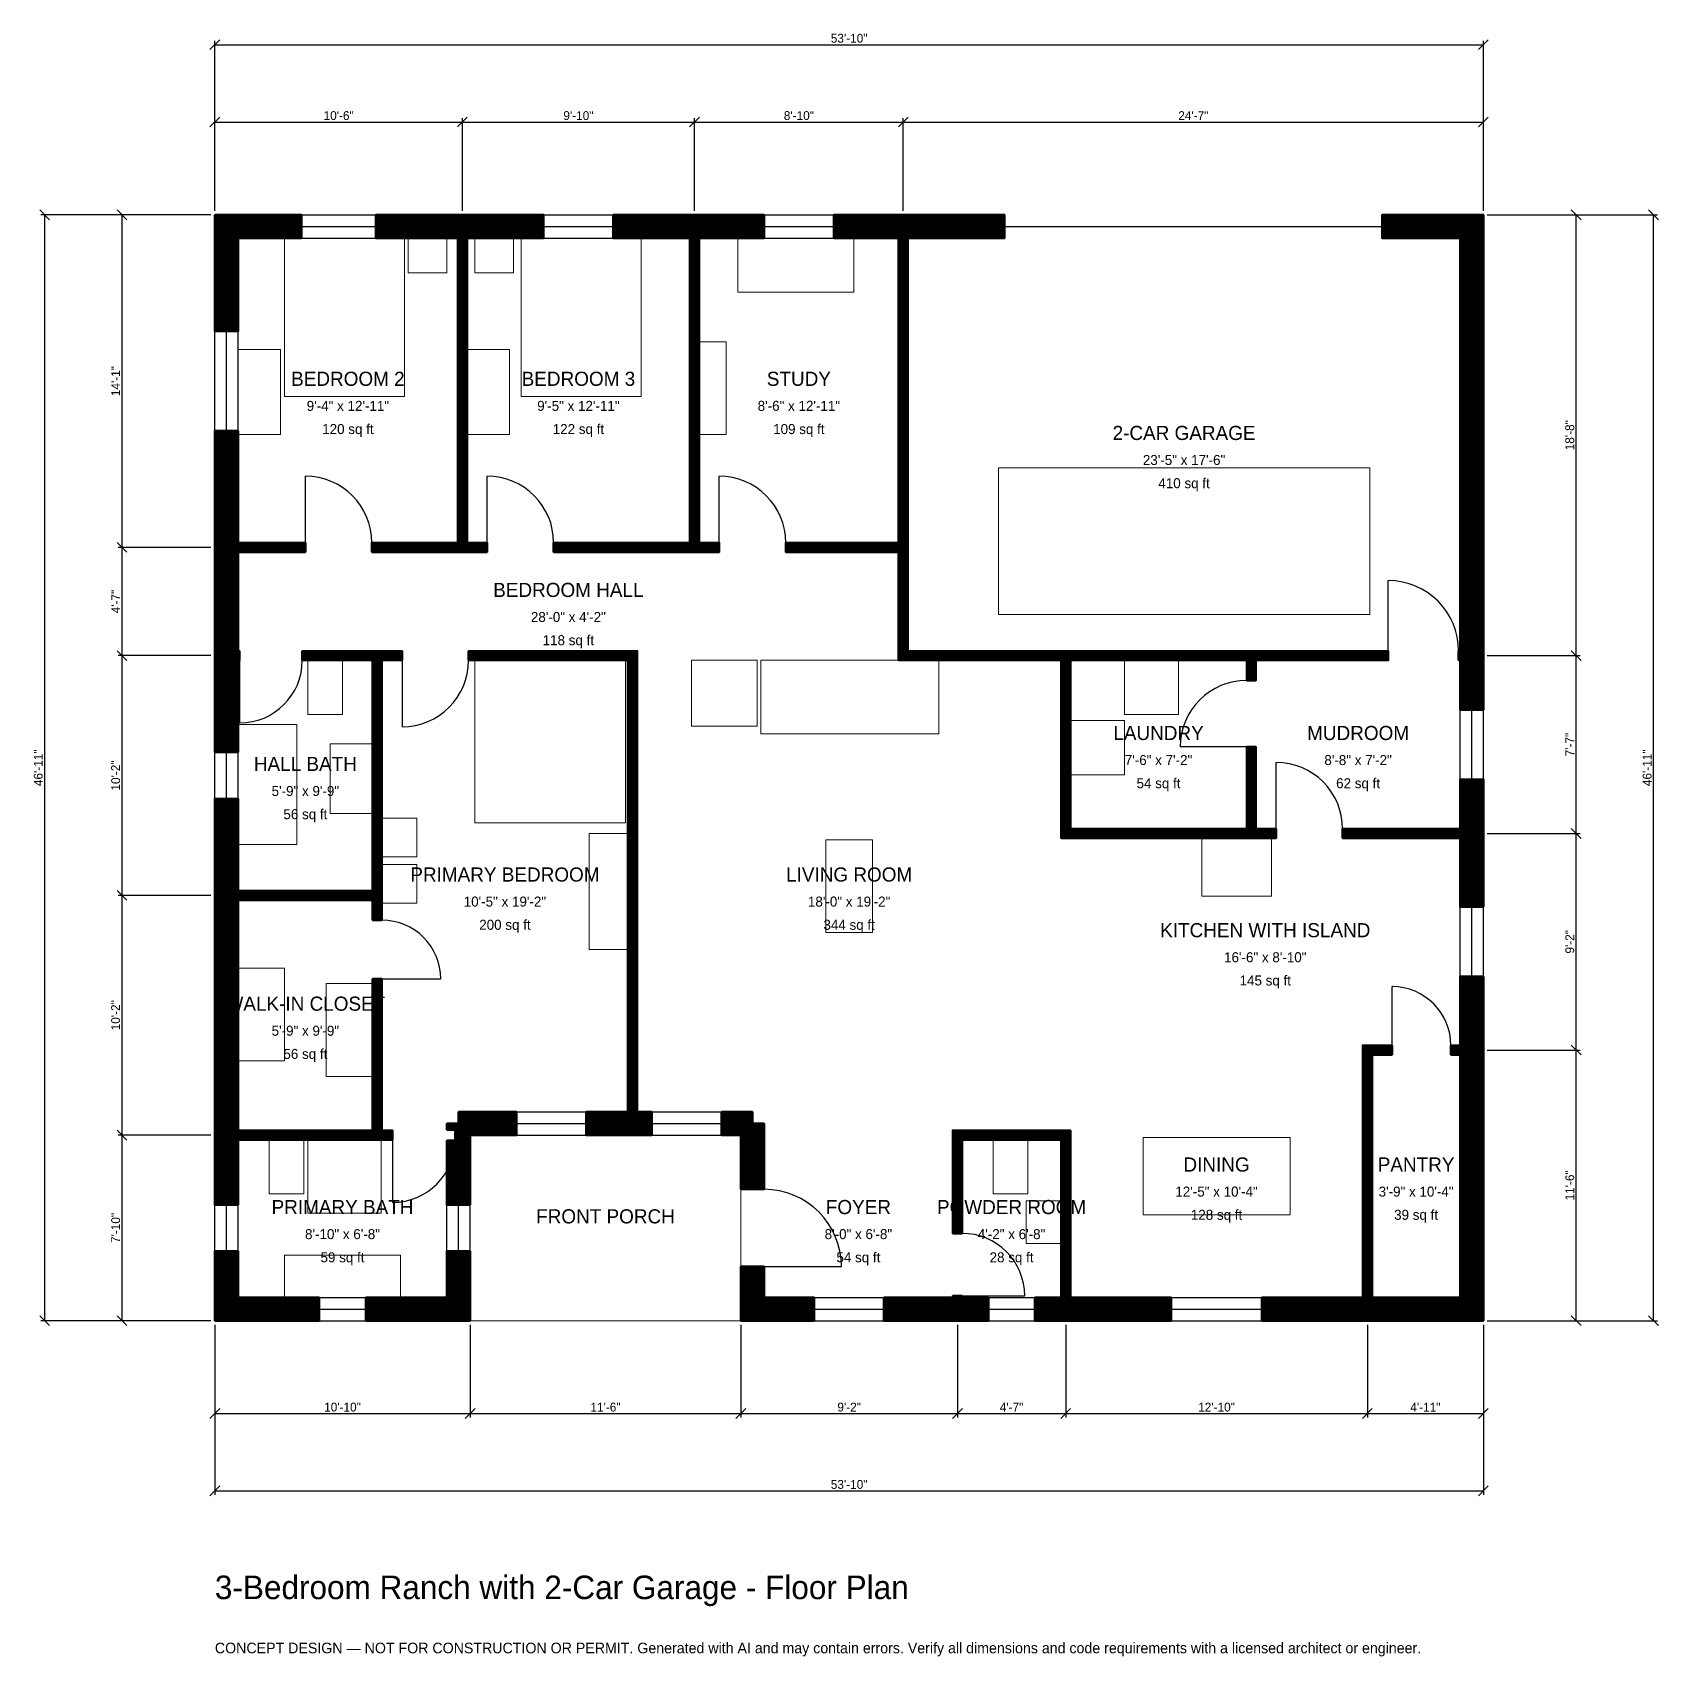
# Model space of a CAD drawing. Header units: inches. Extents: x -93 to 735, y -171 to 656.
import ezdxf
from ezdxf.enums import TextEntityAlignment as Align

# ---------------------------------------------------------------- set-up
doc = ezdxf.new("R2010")
doc.units = ezdxf.units.IN
doc.header["$MEASUREMENT"] = 0
doc.linetypes.add('DASHED', pattern=[0.6, 0.5, -0.1])
for name, color, linetype, lineweight in [('A-ANNO-DIMS', 1, 'Continuous', 13), ('A-ANNO-TEXT', 7, 'Continuous', 18), ('A-AREA-IDEN', 7, 'Continuous', 18), ('A-DOOR', 2, 'Continuous', 25), ('A-FLOR-FIXT', 9, 'Continuous', 13), ('A-FURN', 9, 'Continuous', 13), ('A-GLAZ', 4, 'Continuous', 25), ('A-SITE-PAVE', 8, 'Continuous', 13), ('A-WALL', 7, 'Continuous', 50), ('A-WALL-PATT', 8, 'Continuous', 13)]:
    doc.layers.add(name, color=color, linetype=linetype, lineweight=lineweight)
doc.dimstyles.new('PLAN', dxfattribs={"dimtxt": 4.5, "dimasz": 3, "dimexe": 2, "dimexo": 2, "dimgap": 1, "dimtad": 1, "dimdec": 0, "dimlunit": 4, "dimtsz": 2.5, "dimcen": 2.5, "dimclrd": 1, "dimclre": 1, "dimazin": 3, "dimtfac": 1, "dimtmove": 0, "dimatfit": 3})

msp = doc.modelspace()

# ---------------------------------------------------------------- hatches: boundary and pattern name
at = {"layer": 'A-WALL-PATT'}
h = msp.add_hatch(dxfattribs=at)
h.set_pattern_fill('ANSI31', color=8, scale=0.8)
h.paths.add_polyline_path([(76.7717, 0), (76.7717, 11.811), (118.1102, 11.811), (118.1102, 35.4331), (129.9213, 35.4331), (129.9213, 11.811), (129.9213, 11.811), (129.9213, 0), (129.9213, 0), (129.9213, 0), (118.1102, 0), (118.1102, 0), (76.7717, 0)])
h.paths.add_polyline_path([(11.811, 0), (11.811, 0), (0, 0), (0, 0), (0, 0), (0, 11.811), (0, 11.811), (0, 35.4331), (11.811, 35.4331), (11.811, 11.811), (53.1496, 11.811), (53.1496, 0), (11.811, 0)])
h.paths.add_polyline_path([(0, 88.5827), (0, 92.126), (0, 92.126), (0, 96.8504), (0, 96.8504), (0, 100.3937), (0, 210.6299), (0, 214.1732), (0, 214.1732), (0, 218.8976), (0, 218.8976), (0, 222.4409), (0, 265.748), (11.811, 265.748), (11.811, 222.4409), (11.811, 218.8976), (80.315, 218.8976), (80.315, 336.2205), (44.4882, 336.2205), (44.4882, 340.9449), (80.315, 340.9449), (85.0394, 340.9449), (95.2756, 340.9449), (95.2756, 336.2205), (85.0394, 336.2205), (85.0394, 218.8976), (85.0394, 214.1732), (85.0394, 203.937), (80.315, 203.937), (80.315, 214.1732), (11.811, 214.1732), (11.811, 210.6299), (11.811, 100.3937), (11.811, 96.8504), (80.315, 96.8504), (80.315, 174.0157), (85.0394, 174.0157), (85.0394, 96.8504), (90.3543, 96.8504), (90.3543, 92.126), (85.0394, 92.126), (80.315, 92.126), (11.811, 92.126), (11.811, 88.5827), (11.811, 59.0551), (0, 59.0551), (0, 88.5827)])
h.paths.add_polyline_path([(0, 332.6772), (0, 336.2205), (0, 336.2205), (0, 340.9449), (0, 340.9449), (0, 344.4882), (0, 387.7953), (0, 391.3386), (0, 391.3386), (0, 396.063), (0, 396.063), (0, 399.6063), (0, 452.9528), (11.811, 452.9528), (11.811, 399.6063), (11.811, 396.063), (46.063, 396.063), (46.063, 391.3386), (11.811, 391.3386), (11.811, 387.7953), (11.811, 344.4882), (11.811, 340.9449), (12.5984, 340.9449), (12.5984, 336.2205), (11.811, 336.2205), (11.811, 332.6772), (11.811, 289.3701), (0, 289.3701), (0, 332.6772)])
h.paths.add_polyline_path([(0, 551.1811), (0, 551.1811), (0, 562.9921), (0, 562.9921), (0, 562.9922), (11.811, 562.9922), (11.811, 562.9921), (44.0945, 562.9921), (44.0945, 551.1811), (11.811, 551.1811), (11.811, 503.7402), (0, 503.7402), (0, 551.1811)])
h.paths.add_polyline_path([(120.0787, 562.9921), (123.622, 562.9921), (123.622, 562.9922), (128.3465, 562.9922), (128.3465, 562.9921), (131.8898, 562.9921), (167.3228, 562.9921), (167.3228, 551.1811), (131.8898, 551.1811), (128.3465, 551.1811), (128.3465, 396.063), (138.5827, 396.063), (138.5827, 391.3386), (128.3465, 391.3386), (123.622, 391.3386), (79.9213, 391.3386), (79.9213, 396.063), (123.622, 396.063), (123.622, 551.1811), (120.0787, 551.1811), (81.8898, 551.1811), (81.8898, 562.9921), (120.0787, 562.9921)])
h.paths.add_polyline_path([(238.189, 562.9921), (241.7323, 562.9921), (241.7323, 562.9922), (246.4567, 562.9922), (246.4567, 562.9921), (250, 562.9921), (279.5276, 562.9921), (279.5276, 551.1811), (250, 551.1811), (246.4567, 551.1811), (246.4567, 396.063), (256.6929, 396.063), (256.6929, 391.3386), (246.4567, 391.3386), (241.7323, 391.3386), (172.4409, 391.3386), (172.4409, 396.063), (241.7323, 396.063), (241.7323, 551.1811), (238.189, 551.1811), (202.7559, 551.1811), (202.7559, 562.9921), (238.189, 562.9921)])
h.paths.add_polyline_path([(344.4882, 562.9921), (348.0315, 562.9921), (348.0315, 562.9922), (352.7559, 562.9922), (352.7559, 562.9921), (356.2992, 562.9921), (401.9685, 562.9921), (401.9685, 551.1811), (356.2992, 551.1811), (352.7559, 551.1811), (352.7559, 396.063), (352.7559, 391.3386), (352.7559, 340.9449), (430.7087, 340.9449), (435.4331, 340.9449), (525.1968, 340.9449), (529.9213, 340.9449), (597.2441, 340.9449), (597.2441, 336.2205), (529.9213, 336.2205), (529.9213, 325.9843), (525.1968, 325.9843), (525.1968, 336.2205), (435.4331, 336.2205), (435.4331, 250.3937), (525.1968, 250.3937), (525.1968, 292.126), (529.9213, 292.126), (529.9213, 250.3937), (540.1575, 250.3937), (540.1575, 245.6693), (529.9213, 245.6693), (525.1968, 245.6693), (435.4331, 245.6693), (430.7087, 245.6693), (430.7087, 250.3937), (430.7087, 336.2205), (352.7559, 336.2205), (348.0315, 336.2205), (348.0315, 340.9449), (348.0315, 391.3386), (290.5512, 391.3386), (290.5512, 396.063), (348.0315, 396.063), (348.0315, 551.1811), (344.4882, 551.1811), (314.9606, 551.1811), (314.9606, 562.9921), (344.4882, 562.9921)])
h.paths.add_polyline_path([(633.8583, 562.9921), (633.8583, 562.9922), (645.6693, 562.9922), (645.6693, 562.9921), (645.6693, 562.9921), (645.6693, 551.1811), (645.6693, 551.1811), (645.6693, 344.4882), (645.6693, 340.9449), (645.6693, 340.9449), (645.6693, 336.2205), (645.6693, 336.2205), (645.6693, 332.6772), (645.6693, 311.0236), (633.8583, 311.0236), (633.8583, 332.6772), (633.8583, 336.2205), (633.0709, 336.2205), (633.0709, 340.9449), (633.8583, 340.9449), (633.8583, 344.4882), (633.8583, 551.1811), (594.0945, 551.1811), (594.0945, 562.9921), (633.8583, 562.9921)])
h.paths.add_polyline_path([(645.6693, 253.937), (645.6693, 250.3937), (645.6693, 250.3937), (645.6693, 245.6693), (645.6693, 245.6693), (645.6693, 242.126), (645.6693, 210.6299), (633.8583, 210.6299), (633.8583, 242.126), (633.8583, 245.6693), (574.0157, 245.6693), (574.0157, 250.3937), (633.8583, 250.3937), (633.8583, 253.937), (633.8583, 275.5906), (645.6693, 275.5906), (645.6693, 253.937)])
h.paths.add_polyline_path([(645.6693, 143.7008), (645.6693, 140.1575), (645.6693, 140.1575), (645.6693, 135.4331), (645.6693, 135.4331), (645.6693, 131.8898), (645.6693, 11.811), (645.6693, 11.811), (645.6693, 0), (645.6693, 0), (645.6693, 0), (645.6693, 0), (633.8583, 0), (633.8583, 0), (592.5197, 0), (588.9764, 0), (588.9764, 0), (584.252, 0), (584.252, 0), (580.7087, 0), (532.874, 0), (532.874, 11.811), (580.7087, 11.811), (584.252, 11.811), (584.252, 135.4331), (584.252, 140.1575), (588.9764, 140.1575), (599.2126, 140.1575), (599.2126, 135.4331), (588.9764, 135.4331), (588.9764, 11.811), (592.5197, 11.811), (633.8583, 11.811), (633.8583, 131.8898), (633.8583, 135.4331), (629.1339, 135.4331), (629.1339, 140.1575), (633.8583, 140.1575), (633.8583, 143.7008), (633.8583, 175.1969), (645.6693, 175.1969), (645.6693, 143.7008)])
h.paths.add_polyline_path([(438.9764, 0), (435.4331, 0), (435.4331, 0), (430.7087, 0), (430.7087, 0), (427.1654, 0), (417.3228, 0), (417.3228, 11.811), (427.1654, 11.811), (430.7087, 11.811), (430.7087, 92.126), (380.315, 92.126), (380.315, 44.4882), (375.5906, 44.4882), (375.5906, 92.126), (375.5906, 96.8504), (380.315, 96.8504), (430.7087, 96.8504), (435.4331, 96.8504), (435.4331, 92.126), (435.4331, 11.811), (438.9764, 11.811), (486.811, 11.811), (486.811, 0), (438.9764, 0)])
h.paths.add_polyline_path([(383.8583, 0), (380.315, 0), (380.315, 0), (375.5906, 0), (375.5906, 0), (372.0472, 0), (340.5512, 0), (340.5512, 11.811), (372.0472, 11.811), (375.5906, 11.811), (375.5906, 12.5984), (380.315, 12.5984), (380.315, 11.811), (383.8583, 11.811), (393.7008, 11.811), (393.7008, 0), (383.8583, 0)])
h.paths.add_polyline_path([(279.5276, 0), (279.5276, 0), (267.7165, 0), (267.7165, 0), (267.7165, 0), (267.7165, 0), (267.7165, 11.811), (267.7165, 11.811), (267.7165, 27.5591), (279.5276, 27.5591), (279.5276, 11.811), (305.1181, 11.811), (305.1181, 0), (279.5276, 0)])
h.paths.add_polyline_path([(267.7165, 94.4882), (257.874, 94.4882), (257.874, 106.2992), (273.622, 106.2992), (273.622, 100.3937), (279.5276, 100.3937), (279.5276, 66.9291), (267.7165, 66.9291), (267.7165, 94.4882)])
h.paths.add_polyline_path([(218.5039, 94.4882), (214.9606, 94.4882), (214.9606, 94.4881), (210.2362, 94.4881), (210.2362, 94.4882), (206.6929, 94.4882), (188.9764, 94.4882), (188.9764, 106.2992), (206.6929, 106.2992), (210.2362, 106.2992), (210.2362, 336.2205), (129.1339, 336.2205), (129.1339, 340.9449), (210.2362, 340.9449), (214.9606, 340.9449), (214.9606, 336.2205), (214.9606, 106.2992), (218.5039, 106.2992), (222.4409, 106.2992), (222.4409, 94.4882), (218.5039, 94.4882)])
h.paths.add_polyline_path([(132.2835, 94.4882), (132.2835, 94.4881), (129.9213, 94.4881), (129.9213, 92.126), (129.9213, 92.126), (129.9213, 59.0551), (118.1102, 59.0551), (118.1102, 91.7323), (122.2441, 91.7323), (122.2441, 97.2441), (118.1102, 97.2441), (118.1102, 100.3937), (124.0157, 100.3937), (124.0157, 106.2992), (153.5433, 106.2992), (153.5433, 94.4882), (132.2835, 94.4882)])

# ---------------------------------------------------------------- linework, layer by layer
at = {"layer": 'A-DOOR', "linetype": 'DASHED'}
msp.add_line((401.9685, 557.0866), (594.0945, 557.0866), dxfattribs=at)
at = {"layer": 'A-DOOR'}
for p, q in [((46.063, 396.063), (46.063, 429.9213)), ((138.5827, 396.063), (138.5827, 429.9213)), ((256.6929, 396.063), (256.6929, 429.9213)), ((597.2441, 340.9449), (597.2441, 376.7717)), ((12.5984, 336.2205), (12.5984, 304.3307)), ((95.2756, 336.2205), (95.2756, 302.3622)), ((525.1968, 292.126), (491.3386, 292.126)), ((540.1575, 250.3937), (540.1575, 284.252)), ((85.0394, 174.0157), (114.9606, 174.0157)), ((599.2126, 140.1575), (599.2126, 170.0787)), ((90.3543, 92.126), (90.3543, 60.2362)), ((279.5276, 27.5591), (318.8976, 27.5591)), ((380.315, 12.5984), (412.2047, 12.5984))]:
    msp.add_line(p, q, dxfattribs=at)
for centre, radius, start, end in [((46.063, 396.063), 33.8583, 0, 90), ((138.5827, 396.063), 33.8583, 0, 90), ((256.6929, 396.063), 33.8583, 0, 90), ((597.2441, 340.9449), 35.8268, 0, 90), ((12.5984, 336.2205), 31.8898, 270, 360), ((95.2756, 336.2205), 33.8583, 270, 360), ((525.1968, 292.126), 33.8583, 90, 180), ((540.1575, 250.3937), 33.8583, 0, 90), ((85.0394, 174.0157), 29.9213, 0, 90), ((599.2126, 140.1575), 29.9213, 0, 90), ((90.3543, 92.126), 31.8898, 270, 360), ((279.5276, 27.5591), 39.3701, 0, 90), ((380.315, 12.5984), 31.8898, 0, 90)]:
    msp.add_arc(centre, radius, start, end, dxfattribs=at)
at = {"layer": 'A-FLOR-FIXT'}
for points in [[(47.2441, 308.6614), (64.9606, 308.6614), (64.9606, 336.2205), (47.2441, 336.2205)], [(11.811, 242.5197), (41.7323, 242.5197), (41.7323, 303.5433), (11.811, 303.5433)], [(58.6614, 258.2677), (80.315, 258.2677), (80.315, 293.7008), (58.6614, 293.7008)], [(27.5591, 64.5669), (45.2756, 64.5669), (45.2756, 92.126), (27.5591, 92.126)], [(47.2441, 54.7244), (84.6457, 54.7244), (84.6457, 92.126), (47.2441, 92.126)], [(396.063, 64.5669), (413.7795, 64.5669), (413.7795, 92.126), (396.063, 92.126)], [(412.9921, 39.3701), (430.7087, 39.3701), (430.7087, 61.0236), (412.9921, 61.0236)], [(35.4331, 11.811), (94.4882, 11.811), (94.4882, 33.4646), (35.4331, 33.4646)]]:
    msp.add_lwpolyline(points, close=True, dxfattribs=at)
at = {"layer": 'A-FURN'}
for points in [[(35.4331, 470.4724), (96.4567, 470.4724), (96.4567, 551.1811), (35.4331, 551.1811)], [(98.4252, 533.4646), (118.1102, 533.4646), (118.1102, 551.1811), (98.4252, 551.1811)], [(132.2835, 533.4646), (151.9685, 533.4646), (151.9685, 551.1811), (132.2835, 551.1811)], [(155.9055, 470.4724), (216.9291, 470.4724), (216.9291, 551.1811), (155.9055, 551.1811)], [(266.1417, 523.622), (325.1969, 523.622), (325.1969, 551.1811), (266.1417, 551.1811)], [(246.4567, 451.1811), (260.2362, 451.1811), (260.2362, 498.4252), (246.4567, 498.4252)], [(11.811, 451.1811), (33.4646, 451.1811), (33.4646, 494.4882), (11.811, 494.4882)], [(128.3465, 451.1811), (150, 451.1811), (150, 494.4882), (128.3465, 494.4882)], [(398.8189, 359.4488), (587.7953, 359.4488), (587.7953, 434.252), (398.8189, 434.252)], [(132.2835, 253.5433), (209.0551, 253.5433), (209.0551, 336.2205), (132.2835, 336.2205)], [(242.5197, 302.7559), (275.9843, 302.7559), (275.9843, 336.2205), (242.5197, 336.2205)], [(277.9528, 298.8189), (368.5039, 298.8189), (368.5039, 336.2205), (277.9528, 336.2205)], [(462.9921, 308.6614), (490.5512, 308.6614), (490.5512, 336.2205), (462.9921, 336.2205)], [(435.4331, 277.9528), (462.9921, 277.9528), (462.9921, 305.5118), (435.4331, 305.5118)], [(85.0394, 236.2205), (102.7559, 236.2205), (102.7559, 255.9055), (85.0394, 255.9055)], [(190.5512, 188.9764), (210.2362, 188.9764), (210.2362, 248.0315), (190.5512, 248.0315)], [(311.0236, 197.6378), (334.6457, 197.6378), (334.6457, 244.8819), (311.0236, 244.8819)], [(502.3622, 216.1417), (537.7953, 216.1417), (537.7953, 245.6693), (502.3622, 245.6693)], [(85.0394, 212.5984), (102.7559, 212.5984), (102.7559, 232.2835), (85.0394, 232.2835)], [(11.811, 132.2835), (35.4331, 132.2835), (35.4331, 179.5276), (11.811, 179.5276)], [(56.6929, 124.4094), (80.315, 124.4094), (80.315, 171.6535), (56.6929, 171.6535)], [(472.4409, 53.937), (547.2441, 53.937), (547.2441, 93.3071), (472.4409, 93.3071)]]:
    msp.add_lwpolyline(points, close=True, dxfattribs=at)
at = {"layer": 'A-GLAZ'}
for p, q in [((44.0945, 562.9921), (81.8898, 562.9921)), ((167.3228, 562.9921), (202.7559, 562.9921)), ((279.5276, 562.9921), (314.9606, 562.9921)), ((44.0945, 557.0866), (81.8898, 557.0866)), ((167.3228, 557.0866), (202.7559, 557.0866)), ((279.5276, 557.0866), (314.9606, 557.0866)), ((44.0945, 551.1811), (81.8898, 551.1811)), ((167.3228, 551.1811), (202.7559, 551.1811)), ((279.5276, 551.1811), (314.9606, 551.1811)), ((0, 452.9528), (0, 503.7402)), ((5.9055, 452.9528), (5.9055, 503.7402)), ((11.811, 452.9528), (11.811, 503.7402)), ((633.8583, 275.5906), (633.8583, 311.0236)), ((639.7638, 275.5906), (639.7638, 311.0236)), ((645.6693, 275.5906), (645.6693, 311.0236)), ((0, 265.748), (0, 289.3701)), ((5.9055, 265.748), (5.9055, 289.3701)), ((11.811, 265.748), (11.811, 289.3701)), ((633.8583, 175.1969), (633.8583, 210.6299)), ((639.7638, 175.1969), (639.7638, 210.6299)), ((645.6693, 175.1969), (645.6693, 210.6299)), ((153.5433, 106.2992), (188.9764, 106.2992)), ((153.5433, 100.3937), (188.9764, 100.3937)), ((222.4409, 106.2992), (257.874, 106.2992)), ((222.4409, 100.3937), (257.874, 100.3937)), ((153.5433, 94.4882), (188.9764, 94.4882)), ((222.4409, 94.4882), (257.874, 94.4882)), ((0, 35.4331), (0, 59.0551)), ((5.9055, 35.4331), (5.9055, 59.0551)), ((11.811, 35.4331), (11.811, 59.0551)), ((118.1102, 35.4331), (118.1102, 59.0551)), ((124.0157, 35.4331), (124.0157, 59.0551)), ((129.9213, 35.4331), (129.9213, 59.0551)), ((53.1496, 11.811), (76.7717, 11.811)), ((305.1181, 11.811), (340.5512, 11.811)), ((393.7008, 11.811), (417.3228, 11.811)), ((486.811, 11.811), (532.874, 11.811)), ((53.1496, 5.9055), (76.7717, 5.9055)), ((53.1496, 0), (76.7717, 0)), ((305.1181, 5.9055), (340.5512, 5.9055)), ((305.1181, 0), (340.5512, 0)), ((393.7008, 5.9055), (417.3228, 5.9055)), ((393.7008, 0), (417.3228, 0)), ((486.811, 5.9055), (532.874, 5.9055)), ((486.811, 0), (532.874, 0))]:
    msp.add_line(p, q, dxfattribs=at)
at = {"layer": 'A-SITE-PAVE', "linetype": 'DASHED'}
msp.add_lwpolyline([(129.9213, 0), (267.7165, 0), (267.7165, 94.4882), (129.9213, 94.4882)], close=True, dxfattribs=at)
at = {"layer": 'A-WALL'}
for points in [[(0, 551.1811), (0, 551.1811), (0, 562.9921), (0, 562.9921), (0, 562.9922), (11.811, 562.9922), (11.811, 562.9921), (44.0945, 562.9921), (44.0945, 551.1811), (11.811, 551.1811), (11.811, 503.7402), (0, 503.7402), (0, 551.1811)], [(120.0787, 562.9921), (123.622, 562.9921), (123.622, 562.9922), (128.3465, 562.9922), (128.3465, 562.9921), (131.8898, 562.9921), (167.3228, 562.9921), (167.3228, 551.1811), (131.8898, 551.1811), (128.3465, 551.1811), (128.3465, 396.063), (138.5827, 396.063), (138.5827, 391.3386), (128.3465, 391.3386), (123.622, 391.3386), (79.9213, 391.3386), (79.9213, 396.063), (123.622, 396.063), (123.622, 551.1811), (120.0787, 551.1811), (81.8898, 551.1811), (81.8898, 562.9921), (120.0787, 562.9921)], [(238.189, 562.9921), (241.7323, 562.9921), (241.7323, 562.9922), (246.4567, 562.9922), (246.4567, 562.9921), (250, 562.9921), (279.5276, 562.9921), (279.5276, 551.1811), (250, 551.1811), (246.4567, 551.1811), (246.4567, 396.063), (256.6929, 396.063), (256.6929, 391.3386), (246.4567, 391.3386), (241.7323, 391.3386), (172.4409, 391.3386), (172.4409, 396.063), (241.7323, 396.063), (241.7323, 551.1811), (238.189, 551.1811), (202.7559, 551.1811), (202.7559, 562.9921), (238.189, 562.9921)], [(344.4882, 562.9921), (348.0315, 562.9921), (348.0315, 562.9922), (352.7559, 562.9922), (352.7559, 562.9921), (356.2992, 562.9921), (401.9685, 562.9921), (401.9685, 551.1811), (356.2992, 551.1811), (352.7559, 551.1811), (352.7559, 396.063), (352.7559, 391.3386), (352.7559, 340.9449), (430.7087, 340.9449), (435.4331, 340.9449), (525.1968, 340.9449), (529.9213, 340.9449), (597.2441, 340.9449), (597.2441, 336.2205), (529.9213, 336.2205), (529.9213, 325.9843), (525.1968, 325.9843), (525.1968, 336.2205), (435.4331, 336.2205), (435.4331, 250.3937), (525.1968, 250.3937), (525.1968, 292.126), (529.9213, 292.126), (529.9213, 250.3937), (540.1575, 250.3937), (540.1575, 245.6693), (529.9213, 245.6693), (525.1968, 245.6693), (435.4331, 245.6693), (430.7087, 245.6693), (430.7087, 250.3937), (430.7087, 336.2205), (352.7559, 336.2205), (348.0315, 336.2205), (348.0315, 340.9449), (348.0315, 391.3386), (290.5512, 391.3386), (290.5512, 396.063), (348.0315, 396.063), (348.0315, 551.1811), (344.4882, 551.1811), (314.9606, 551.1811), (314.9606, 562.9921), (344.4882, 562.9921)], [(633.8583, 562.9921), (633.8583, 562.9922), (645.6693, 562.9922), (645.6693, 562.9921), (645.6693, 562.9921), (645.6693, 551.1811), (645.6693, 551.1811), (645.6693, 344.4882), (645.6693, 340.9449), (645.6693, 340.9449), (645.6693, 336.2205), (645.6693, 336.2205), (645.6693, 332.6772), (645.6693, 311.0236), (633.8583, 311.0236), (633.8583, 332.6772), (633.8583, 336.2205), (633.0709, 336.2205), (633.0709, 340.9449), (633.8583, 340.9449), (633.8583, 344.4882), (633.8583, 551.1811), (594.0945, 551.1811), (594.0945, 562.9921), (633.8583, 562.9921)], [(0, 332.6772), (0, 336.2205), (0, 336.2205), (0, 340.9449), (0, 340.9449), (0, 344.4882), (0, 387.7953), (0, 391.3386), (0, 391.3386), (0, 396.063), (0, 396.063), (0, 399.6063), (0, 452.9528), (11.811, 452.9528), (11.811, 399.6063), (11.811, 396.063), (46.063, 396.063), (46.063, 391.3386), (11.811, 391.3386), (11.811, 387.7953), (11.811, 344.4882), (11.811, 340.9449), (12.5984, 340.9449), (12.5984, 336.2205), (11.811, 336.2205), (11.811, 332.6772), (11.811, 289.3701), (0, 289.3701), (0, 332.6772)], [(0, 88.5827), (0, 92.126), (0, 92.126), (0, 96.8504), (0, 96.8504), (0, 100.3937), (0, 210.6299), (0, 214.1732), (0, 214.1732), (0, 218.8976), (0, 218.8976), (0, 222.4409), (0, 265.748), (11.811, 265.748), (11.811, 222.4409), (11.811, 218.8976), (80.315, 218.8976), (80.315, 336.2205), (44.4882, 336.2205), (44.4882, 340.9449), (80.315, 340.9449), (85.0394, 340.9449), (95.2756, 340.9449), (95.2756, 336.2205), (85.0394, 336.2205), (85.0394, 218.8976), (85.0394, 214.1732), (85.0394, 203.937), (80.315, 203.937), (80.315, 214.1732), (11.811, 214.1732), (11.811, 210.6299), (11.811, 100.3937), (11.811, 96.8504), (80.315, 96.8504), (80.315, 174.0157), (85.0394, 174.0157), (85.0394, 96.8504), (90.3543, 96.8504), (90.3543, 92.126), (85.0394, 92.126), (80.315, 92.126), (11.811, 92.126), (11.811, 88.5827), (11.811, 59.0551), (0, 59.0551), (0, 88.5827)], [(218.5039, 94.4882), (214.9606, 94.4882), (214.9606, 94.4881), (210.2362, 94.4881), (210.2362, 94.4882), (206.6929, 94.4882), (188.9764, 94.4882), (188.9764, 106.2992), (206.6929, 106.2992), (210.2362, 106.2992), (210.2362, 336.2205), (129.1339, 336.2205), (129.1339, 340.9449), (210.2362, 340.9449), (214.9606, 340.9449), (214.9606, 336.2205), (214.9606, 106.2992), (218.5039, 106.2992), (222.4409, 106.2992), (222.4409, 94.4882), (218.5039, 94.4882)], [(645.6693, 253.937), (645.6693, 250.3937), (645.6693, 250.3937), (645.6693, 245.6693), (645.6693, 245.6693), (645.6693, 242.126), (645.6693, 210.6299), (633.8583, 210.6299), (633.8583, 242.126), (633.8583, 245.6693), (574.0157, 245.6693), (574.0157, 250.3937), (633.8583, 250.3937), (633.8583, 253.937), (633.8583, 275.5906), (645.6693, 275.5906), (645.6693, 253.937)], [(645.6693, 143.7008), (645.6693, 140.1575), (645.6693, 140.1575), (645.6693, 135.4331), (645.6693, 135.4331), (645.6693, 131.8898), (645.6693, 11.811), (645.6693, 11.811), (645.6693, 0), (645.6693, 0), (645.6693, 0), (645.6693, 0), (633.8583, 0), (633.8583, 0), (592.5197, 0), (588.9764, 0), (588.9764, 0), (584.252, 0), (584.252, 0), (580.7087, 0), (532.874, 0), (532.874, 11.811), (580.7087, 11.811), (584.252, 11.811), (584.252, 135.4331), (584.252, 140.1575), (588.9764, 140.1575), (599.2126, 140.1575), (599.2126, 135.4331), (588.9764, 135.4331), (588.9764, 11.811), (592.5197, 11.811), (633.8583, 11.811), (633.8583, 131.8898), (633.8583, 135.4331), (629.1339, 135.4331), (629.1339, 140.1575), (633.8583, 140.1575), (633.8583, 143.7008), (633.8583, 175.1969), (645.6693, 175.1969), (645.6693, 143.7008)], [(132.2835, 94.4882), (132.2835, 94.4881), (129.9213, 94.4881), (129.9213, 92.126), (129.9213, 92.126), (129.9213, 59.0551), (118.1102, 59.0551), (118.1102, 91.7323), (122.2441, 91.7323), (122.2441, 97.2441), (118.1102, 97.2441), (118.1102, 100.3937), (124.0157, 100.3937), (124.0157, 106.2992), (153.5433, 106.2992), (153.5433, 94.4882), (132.2835, 94.4882)], [(267.7165, 94.4882), (257.874, 94.4882), (257.874, 106.2992), (273.622, 106.2992), (273.622, 100.3937), (279.5276, 100.3937), (279.5276, 66.9291), (267.7165, 66.9291), (267.7165, 94.4882)], [(438.9764, 0), (435.4331, 0), (435.4331, 0), (430.7087, 0), (430.7087, 0), (427.1654, 0), (417.3228, 0), (417.3228, 11.811), (427.1654, 11.811), (430.7087, 11.811), (430.7087, 92.126), (380.315, 92.126), (380.315, 44.4882), (375.5906, 44.4882), (375.5906, 92.126), (375.5906, 96.8504), (380.315, 96.8504), (430.7087, 96.8504), (435.4331, 96.8504), (435.4331, 92.126), (435.4331, 11.811), (438.9764, 11.811), (486.811, 11.811), (486.811, 0), (438.9764, 0)], [(11.811, 0), (11.811, 0), (0, 0), (0, 0), (0, 0), (0, 11.811), (0, 11.811), (0, 35.4331), (11.811, 35.4331), (11.811, 11.811), (53.1496, 11.811), (53.1496, 0), (11.811, 0)], [(76.7717, 0), (76.7717, 11.811), (118.1102, 11.811), (118.1102, 35.4331), (129.9213, 35.4331), (129.9213, 11.811), (129.9213, 11.811), (129.9213, 0), (129.9213, 0), (129.9213, 0), (118.1102, 0), (118.1102, 0), (76.7717, 0)], [(279.5276, 0), (279.5276, 0), (267.7165, 0), (267.7165, 0), (267.7165, 0), (267.7165, 0), (267.7165, 11.811), (267.7165, 11.811), (267.7165, 27.5591), (279.5276, 27.5591), (279.5276, 11.811), (305.1181, 11.811), (305.1181, 0), (279.5276, 0)], [(383.8583, 0), (380.315, 0), (380.315, 0), (375.5906, 0), (375.5906, 0), (372.0472, 0), (340.5512, 0), (340.5512, 11.811), (372.0472, 11.811), (375.5906, 11.811), (375.5906, 12.5984), (380.315, 12.5984), (380.315, 11.811), (383.8583, 11.811), (393.7008, 11.811), (393.7008, 0), (383.8583, 0)]]:
    msp.add_lwpolyline(points, close=True, dxfattribs=at)

# ---------------------------------------------------------------- texts
at = {"layer": 'A-ANNO-TEXT'}
for s, height, p in [('3-Bedroom Ranch with 2-Car Garage - Floor Plan', 12, (0, -141.7323)), ('CONCEPT DESIGN — NOT FOR CONSTRUCTION OR PERMIT. Generated with AI and may contain errors. Verify all dimensions and code requirements with a licensed architect or engineer.', 5.4, (0, -169.2913))]:
    msp.add_text(s, height=height, dxfattribs=at).set_placement(p)
at = {"layer": 'A-AREA-IDEN'}
for s, height, p in [('BEDROOM 2', 7.2, (67.7165, 479.5276)), ('BEDROOM 3', 7.2, (185.0394, 479.5276)), ('STUDY', 7.2, (297.2441, 479.5276)), ('9\'-4" x 12\'-11"', 5.1, (67.7165, 465.748)), ('9\'-5" x 12\'-11"', 5.1, (185.0394, 465.748)), ('8\'-6" x 12\'-11"', 5.1, (297.2441, 465.748)), ('120 sq ft', 5.1, (67.7165, 453.937)), ('122 sq ft', 5.1, (185.0394, 453.937)), ('109 sq ft', 5.1, (297.2441, 453.937)), ('2-CAR GARAGE', 7.2, (493.3071, 451.9685)), ('23\'-5" x 17\'-6"', 5.1, (493.3071, 438.189)), ('410 sq ft', 5.1, (493.3071, 426.378)), ('BEDROOM HALL', 7.2, (179.9213, 372.0472)), ('28\'-0" x 4\'-2"', 5.1, (179.9213, 358.2677)), ('118 sq ft', 5.1, (179.9213, 346.4567)), ('LAUNDRY', 7.2, (480.315, 299.2126)), ('MUDROOM', 7.2, (581.8898, 299.2126)), ('HALL BATH', 7.2, (46.063, 283.4646)), ('7\'-6" x 7\'-2"', 5.1, (480.315, 285.4331)), ('8\'-8" x 7\'-2"', 5.1, (581.8898, 285.4331)), ('54 sq ft', 5.1, (480.315, 273.622)), ('62 sq ft', 5.1, (581.8898, 273.622)), ('5\'-9" x 9\'-9"', 5.1, (46.063, 269.685)), ('56 sq ft', 5.1, (46.063, 257.874)), ('PRIMARY BEDROOM', 7.2, (147.6378, 227.1654)), ('LIVING ROOM', 7.2, (322.8346, 227.1654)), ('10\'-5" x 19\'-2"', 5.1, (147.6378, 213.3858)), ('18\'-0" x 19\'-2"', 5.1, (322.8346, 213.3858)), ('200 sq ft', 5.1, (147.6378, 201.5748)), ('344 sq ft', 5.1, (322.8346, 201.5748)), ('KITCHEN WITH ISLAND', 7.2, (534.6457, 198.8189)), ('16\'-6" x 8\'-10"', 5.1, (534.6457, 185.0394)), ('145 sq ft', 5.1, (534.6457, 173.2283)), ('WALK-IN CLOSET', 7.2, (46.063, 161.4173)), ('5\'-9" x 9\'-9"', 5.1, (46.063, 147.6378)), ('56 sq ft', 5.1, (46.063, 135.8268)), ('DINING', 7.2, (509.8425, 79.5276)), ('PANTRY', 7.2, (611.4173, 79.5276)), ('12\'-5" x 10\'-4"', 5.1, (509.8425, 65.748)), ('3\'-9" x 10\'-4"', 5.1, (611.4173, 65.748)), ('PRIMARY BATH', 7.2, (64.9606, 57.874)), ('FOYER', 7.2, (327.5591, 57.874)), ('POWDER ROOM', 7.2, (405.5118, 57.874)), ('FRONT PORCH', 7.2, (198.8189, 53.1496)), ('128 sq ft', 5.1, (509.8425, 53.937)), ('39 sq ft', 5.1, (611.4173, 53.937)), ('8\'-10" x 6\'-8"', 5.1, (64.9606, 44.0945)), ('8\'-0" x 6\'-8"', 5.1, (327.5591, 44.0945)), ('4\'-2" x 6\'-8"', 5.1, (405.5118, 44.0945)), ('59 sq ft', 5.1, (64.9606, 32.2835)), ('54 sq ft', 5.1, (327.5591, 32.2835)), ('28 sq ft', 5.1, (405.5118, 32.2835))]:
    msp.add_text(s, height=height, dxfattribs=at).set_placement(p, align=Align.MIDDLE_CENTER)

# ---------------------------------------------------------------- dimensions: what is measured, and where the dimension line sits
at = {"layer": 'A-ANNO-DIMS'}
for base, p1, p2, text in [((0, 649.6063), (0, 562.9921), (645.6693, 562.9921), '53\'-10"'), ((0, 610.2362), (0, 562.9921), (125.9843, 562.9921), '10\'-6"'), ((125.9843, 610.2362), (125.9843, 562.9921), (244.0945, 562.9921), '9\'-10"'), ((244.0945, 610.2362), (244.0945, 562.9921), (350.3937, 562.9921), '8\'-10"'), ((350.3937, 610.2362), (350.3937, 562.9921), (645.6693, 562.9921), '24\'-7"'), ((0, -47.2441), (0, 0), (129.9213, 0), '10\'-10"'), ((0, -86.6142), (0, 0), (645.6693, 0), '53\'-10"'), ((129.9213, -47.2441), (129.9213, 0), (267.7165, 0), '11\'-6"'), ((267.7165, -47.2441), (267.7165, 0), (377.9528, 0), '9\'-2"'), ((377.9528, -47.2441), (377.9528, 0), (433.0709, 0), '4\'-7"'), ((433.0709, -47.2441), (433.0709, 0), (586.6142, 0), '12\'-10"'), ((586.6142, -47.2441), (586.6142, 0), (645.6693, 0), '4\'-11"')]:
    msp.add_linear_dim(base=base, p1=p1, p2=p2, text=text, dimstyle='PLAN', dxfattribs=at).render()
for base, p1, p2, text in [((-86.6142, 0), (0, 0), (0, 562.9921), '46\'-11"'), ((-47.2441, 393.7008), (0, 393.7008), (0, 562.9921), '14\'-1"'), ((692.9134, 338.5827), (645.6693, 338.5827), (645.6693, 562.9921), '18\'-8"'), ((732.2835, 0), (645.6693, 0), (645.6693, 562.9921), '46\'-11"'), ((-47.2441, 338.5827), (0, 338.5827), (0, 393.7008), '4\'-7"'), ((-47.2441, 216.5354), (0, 216.5354), (0, 338.5827), '10\'-2"'), ((692.9134, 248.0315), (645.6693, 248.0315), (645.6693, 338.5827), '7\'-7"'), ((692.9134, 137.7953), (645.6693, 137.7953), (645.6693, 248.0315), '9\'-2"'), ((-47.2441, 94.4882), (0, 94.4882), (0, 216.5354), '10\'-2"'), ((692.9134, 0), (645.6693, 0), (645.6693, 137.7953), '11\'-6"'), ((-47.2441, 0), (0, 0), (0, 94.4882), '7\'-10"')]:
    msp.add_linear_dim(base=base, p1=p1, p2=p2, angle=90, text=text, dimstyle='PLAN', dxfattribs=at).render()

doc.saveas('drawing.dxf')
